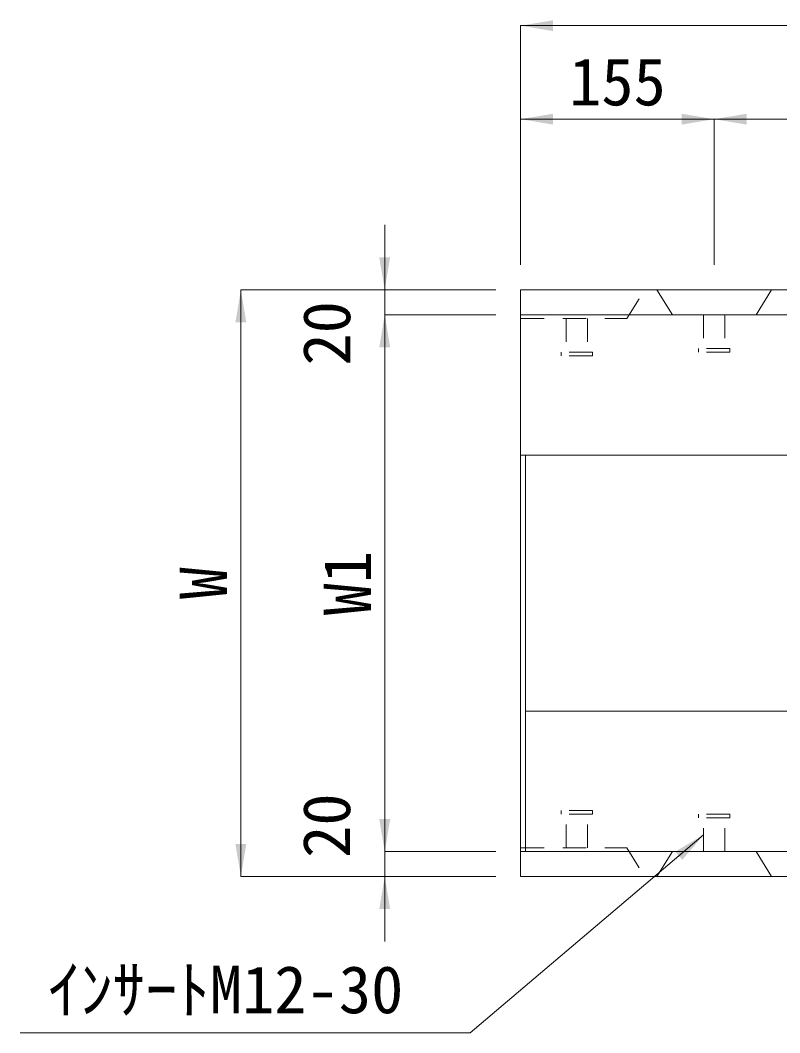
# Model space of a CAD drawing. Units: millimetres at full size. Extents: x 50430 to 101606, y 69050 to 91573.
# Drawn here: x 54651 to 55259, y 81244 to 82055 of the extents above; entities that cross this region are included whole.
import ezdxf
from ezdxf.enums import TextEntityAlignment as Align

# ---------------------------------------------------------------- set-up
doc = ezdxf.new("R2010")
doc.units = ezdxf.units.MM
doc.header["$LTSCALE"] = 50
doc.linetypes.add('USER1', pattern=[0.675, 0.375, -0.3])
for name, color, linetype, lineweight in [('インサート', 3, 'USER1', 9), ('寸法線', 7, 'Continuous', 13), ('本体', 2, 'Continuous', 9)]:
    doc.layers.add(name, color=color, linetype=linetype, lineweight=lineweight)
doc.styles.add('ＭＳ ゴシック', font='')
doc.styles.get('ＭＳ ゴシック').set_extended_font_data('MS Gothic')

# ---------------------------------------------------------------- blocks, each defined once
blk = doc.blocks.new('filled_arrow')
at = {"color": 0, "linetype": 'Continuous', "lineweight": -2}
blk.add_solid([(7.5, 1.25), (0, 0), (7.5, -1.25)], dxfattribs=at)

msp = doc.modelspace()

# ---------------------------------------------------------------- linework, layer by layer
at = {"layer": 'インサート'}
for p, q in [((55088.32, 81815.68), (55088.32, 81788.68)), ((55105.32, 81815.68), (55105.32, 81788.68)), ((55198.31, 81818.68), (55198.31, 81791.68)), ((55215.31, 81818.68), (55215.31, 81791.68)), ((55109.32, 81788.68), (55084.32, 81788.68)), ((55084.32, 81788.68), (55084.32, 81785.68)), ((55109.32, 81788.68), (55109.32, 81785.68)), ((55219.31, 81791.68), (55194.31, 81791.68)), ((55194.31, 81791.68), (55194.31, 81788.68)), ((55219.31, 81788.68), (55194.31, 81788.68)), ((55219.31, 81791.68), (55219.31, 81788.68)), ((55109.32, 81785.68), (55084.32, 81785.68)), ((55109.32, 81421.68), (55084.32, 81421.68)), ((55084.32, 81418.68), (55084.32, 81421.68)), ((55109.32, 81418.68), (55084.32, 81418.68)), ((55088.32, 81391.68), (55088.32, 81418.68)), ((55105.32, 81391.68), (55105.32, 81418.68)), ((55109.32, 81418.68), (55109.32, 81421.68)), ((55219.31, 81418.68), (55194.31, 81418.68)), ((55194.31, 81415.68), (55194.31, 81418.68)), ((55219.31, 81415.68), (55194.31, 81415.68)), ((55198.31, 81388.68), (55198.31, 81415.68)), ((55215.31, 81388.68), (55215.31, 81415.68)), ((55219.31, 81415.68), (55219.31, 81418.68))]:
    msp.add_line(p, q, dxfattribs=at)
at = {"layer": '寸法線', "lineweight": 9}
for p, q in [((55051.81, 82050.25), (56049.82, 82050.25)), ((55051.81, 81858.68), (55051.81, 82050.25)), ((55051.81, 81975.35), (55206.81, 81975.35)), ((55051.81, 81858.68), (55051.81, 81975.35)), ((55206.81, 81858.68), (55206.81, 81975.35)), ((55206.81, 81975.35), (55894.82, 81975.35)), ((55206.81, 81858.68), (55206.81, 81975.35)), ((54942.93, 81890.68), (54942.93, 81766.68)), ((54827.72, 81838.68), (54827.72, 81368.68)), ((55031.81, 81838.68), (54827.72, 81838.68)), ((55031.81, 81838.68), (54942.93, 81838.68)), ((54942.93, 81818.68), (54942.93, 81388.68)), ((55031.81, 81818.68), (54942.93, 81818.68)), ((55031.81, 81818.68), (54942.93, 81818.68)), ((54942.93, 81440.68), (54942.93, 81316.68)), ((55031.81, 81388.68), (54942.93, 81388.68)), ((55031.81, 81388.68), (54942.93, 81388.68)), ((55031.81, 81368.68), (54827.72, 81368.68)), ((55031.81, 81368.68), (54942.93, 81368.68))]:
    msp.add_line(p, q, dxfattribs=at)
msp.add_lwpolyline([(55198.31, 81402.18), (55178.49, 81385.36), (55011.36, 81243.6), (54651.03, 81243.6)], dxfattribs=at)
at = {"layer": '本体'}
for p, q in [((56049.82, 81838.68), (55051.81, 81838.68)), ((55051.81, 81818.68), (55051.81, 81838.68)), ((55160.81, 81838.68), (55173.31, 81818.68)), ((55252.81, 81838.68), (55240.32, 81818.68)), ((56049.82, 81706.18), (55051.81, 81706.18)), ((56045.82, 81501.18), (55055.81, 81501.18)), ((55051.81, 81368.68), (55051.81, 81388.68)), ((55160.81, 81368.68), (55173.31, 81388.68)), ((55252.81, 81368.68), (55240.32, 81388.68)), ((55051.81, 81368.68), (56049.82, 81368.68))]:
    msp.add_line(p, q, dxfattribs=at)
at = {"layer": '本体', "linetype": 'USER1'}
for p, q in [((55136.81, 81815.68), (55151.31, 81838.68)), ((55051.81, 81815.68), (55136.81, 81815.68)), ((55051.81, 81391.68), (55136.81, 81391.68)), ((55136.81, 81391.68), (55151.31, 81368.68))]:
    msp.add_line(p, q, dxfattribs=at)
at = {"layer": '本体', "lineweight": 20}
for p, q in [((55051.81, 81388.68), (55051.81, 81818.68)), ((56049.82, 81818.68), (55051.81, 81818.68)), ((55051.81, 81388.68), (56049.82, 81388.68))]:
    msp.add_line(p, q, dxfattribs=at)
at = {"layer": '本体', "color": 4, "lineweight": 5}
msp.add_line((55055.81, 81388.68), (55055.81, 81706.18), dxfattribs=at)

# ---------------------------------------------------------------- block references
at = {"layer": '寸法線', "lineweight": 9, "xscale": 3.47, "yscale": 3.47}
for p in [(55051.81, 82050.25), (55051.81, 81975.35), (55206.81, 81975.35)]:
    msp.add_blockref('filled_arrow', p, dxfattribs=at)
for p, rotation in [((55206.81, 81975.35), 180), ((54942.93, 81838.68), 90), ((54827.72, 81838.68), 270), ((54942.93, 81818.68), 270), ((54942.93, 81818.68), 270), ((54942.93, 81388.68), 90), ((54942.93, 81388.68), 90), ((55198.31, 81402.18), 220.3), ((54827.72, 81368.68), 90), ((54942.93, 81368.68), 270)]:
    msp.add_blockref('filled_arrow', p, dxfattribs=dict(at, rotation=rotation))

# ---------------------------------------------------------------- texts
at = {"layer": '寸法線', "style": 'ＭＳ ゴシック'}
for s, p in [('155', (55129.31, 82005.35)), ('ｲﾝｻｰﾄM12-30', (54815.58, 81278.21))]:
    msp.add_text(s, height=37.98, dxfattribs=at).set_placement(p, align=Align.MIDDLE_CENTER)
for s, p in [('20', (54896.31, 81803.82)), ('W1', (54912.93, 81603.68)), ('W', (54797.72, 81603.68)), ('20', (54896.24, 81409.49))]:
    msp.add_text(s, height=37.98, rotation=90, dxfattribs=at).set_placement(p, align=Align.MIDDLE_CENTER)

doc.saveas('drawing.dxf')
